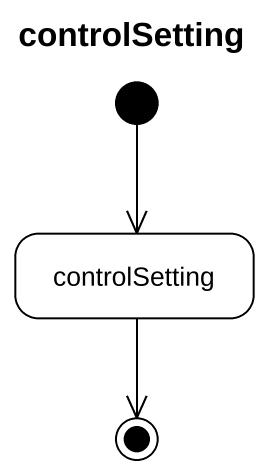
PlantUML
@startuml
title controlSetting
hide empty description
state controlSetting
[*] --> controlSetting
controlSetting --> [*]
@enduml
